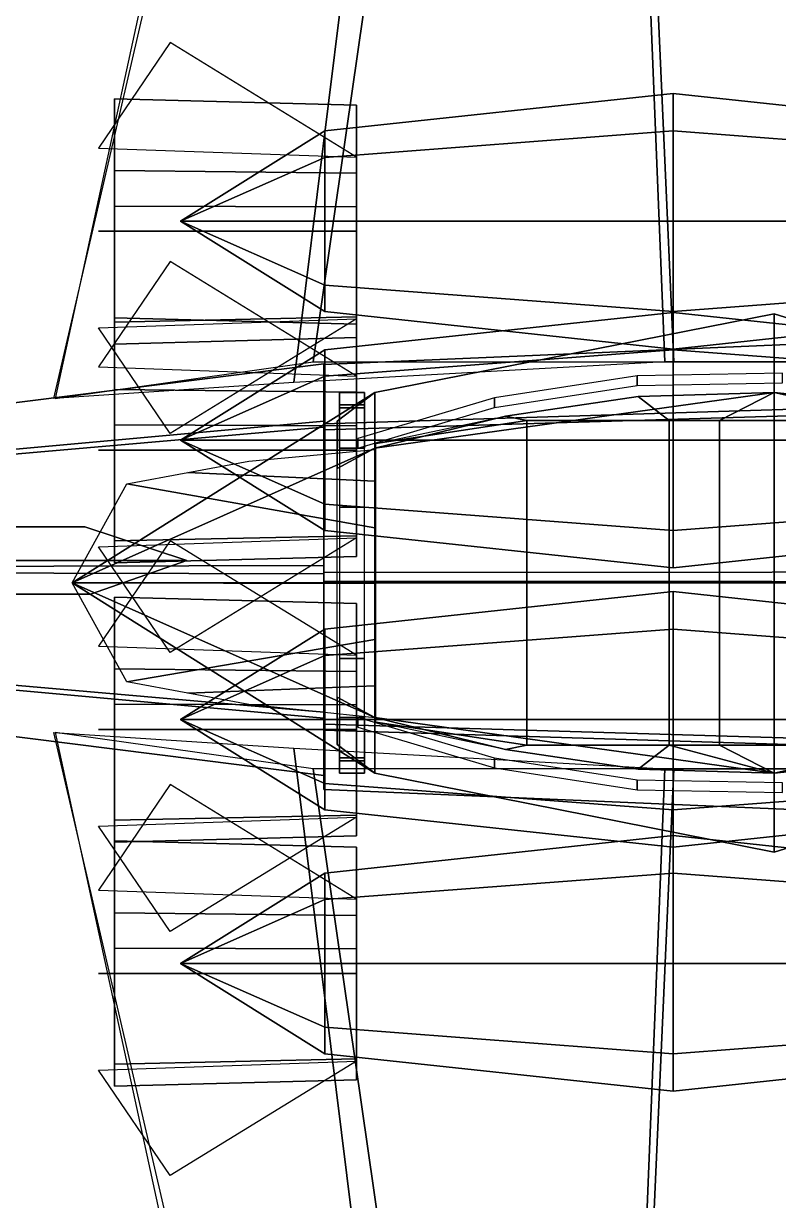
# Model space of a CAD drawing. Header units: metres. Extents: x -69.1 to 3.1, y -45.7 to 47.
# Drawn here: x -42.68 to -24.66, y -14.55 to 13.54 of the extents above; entities that cross this region are included whole.
import ezdxf

# ---------------------------------------------------------------- set-up
doc = ezdxf.new("R2010")
doc.units = ezdxf.units.M

msp = doc.modelspace()

# ---------------------------------------------------------------- linework, layer by layer
at = {"layer": 'AileD3', "color": 32}
for points in [[(-27.370001, 5.46412, 15.201466), (-36.230003, 4.97412, 13.201466), (-34.838573, 16.19412, 13.259219), (-27.818157, 16.52412, 14.323941)], [(-18.75, 5.46412, 14.681465), (-27.370001, 5.46412, 15.201466), (-27.818157, 16.52412, 14.323941), (-21.368446, 16.52412, 14.047113)], [(-36.230003, 4.97412, 13.201466), (-41.959999, 4.594121, 12.281466), (-39.268078, 16.19412, 12.088025), (-34.838573, 16.19412, 13.259219)]]:
    msp.add_3dface(points, dxfattribs=at)
at = {"layer": 'AileD4', "color": 31}
for points in [[(-41.930004, 4.594121, 12.301465), (-35.766563, 5.46412, 10.149022), (-34.176884, 16.51412, 11.644264), (-39.410755, 16.18412, 12.068824)], [(-35.766563, 5.46412, 10.149022), (-27.160002, 5.46412, 9.921465), (-27.647533, 16.51412, 11.521435), (-34.176884, 16.51412, 11.644264)], [(-27.160002, 5.46412, 9.921465), (-20.56303, 5.46412, 10.451844), (-22.642756, 16.51412, 11.80772), (-27.647533, 16.51412, 11.521435)]]:
    msp.add_3dface(points, dxfattribs=at)
at = {"layer": 'AileG3', "color": 34}
for points in [[(-34.838573, -14.975877, 13.259219), (-39.268078, -14.975877, 12.088025), (-41.959999, -3.375875, 12.281466), (-36.230003, -3.755875, 13.201466)], [(-27.818157, -15.305876, 14.323941), (-34.838573, -14.975877, 13.259219), (-36.230003, -3.755875, 13.201466), (-27.370001, -4.245875, 15.201466)], [(-21.368446, -15.305876, 14.047113), (-27.818157, -15.305876, 14.323941), (-27.370001, -4.245875, 15.201466), (-18.75, -4.245875, 14.681465)]]:
    msp.add_3dface(points, dxfattribs=at)
at = {"layer": 'AileG4', "color": 33}
for points in [[(-39.410755, -14.965874, 12.068824), (-34.176884, -15.295875, 11.644264), (-35.766563, -4.245875, 10.149022), (-41.930004, -3.375875, 12.301465)], [(-34.176884, -15.295875, 11.644264), (-27.647533, -15.295875, 11.521435), (-27.160002, -4.245875, 9.921465), (-35.766563, -4.245875, 10.149022)], [(-27.647533, -15.295875, 11.521435), (-22.642756, -15.295875, 11.80772), (-20.56303, -4.245875, 10.451844), (-27.160002, -4.245875, 9.921465)]]:
    msp.add_3dface(points, dxfattribs=at)
at = {"layer": 'Cabine', "color": 35}
for points in [[(-14.120001, 4.484837, 19.041887), (-35.509998, 3.847127, 18.378103), (-35.509998, 5.403825, 14.82303), (-14.120001, 6.32412, 14.841466)], [(-14.120001, 6.32412, 14.841466), (-35.509998, 5.403825, 14.82303), (-35.509998, 3.99076, 11.208459), (-14.120001, 4.654543, 10.57075)], [(-14.120001, 4.654543, 10.57075), (-35.509998, 3.99076, 11.208459), (-35.509998, 0.435685, 9.651764), (-14.120001, 0.454122, 8.731467)], [(-14.120001, 0.214121, 20.711464), (-35.509998, 0.232558, 19.791168), (-35.509998, 3.847127, 18.378103), (-14.120001, 4.484837, 19.041887)], [(-14.120001, 0.454122, 8.731467), (-35.509998, 0.435685, 9.651764), (-35.509998, -3.178884, 11.064829), (-14.120001, -3.816594, 10.401044)], [(-14.120001, -3.9863, 18.872181), (-35.509998, -3.322517, 18.234472), (-35.509998, 0.232558, 19.791168), (-14.120001, 0.214121, 20.711464)], [(-14.120001, -3.816594, 10.401044), (-35.509998, -3.178884, 11.064829), (-35.509998, -4.735582, 14.619903), (-14.120001, -5.655878, 14.601465)], [(-14.120001, -5.655878, 14.601465), (-35.509998, -4.735582, 14.619903), (-35.509998, -3.322517, 18.234472), (-14.120001, -3.9863, 18.872181)]]:
    msp.add_3dface(points, dxfattribs=at)
at = {"layer": 'FuselageArriere', "color": 36}
for points in [[(-35.509998, 3.906865, 18.224373), (-67.729996, 1.099204, 17.739964), (-67.729996, 1.362498, 17.139217), (-35.509998, 5.415683, 14.781768)], [(-35.509998, 5.415683, 14.781768), (-67.729996, 1.362498, 17.139217), (-67.729996, 1.123883, 16.528248), (-35.509998, 4.04829, 11.280586)], [(-35.509998, 4.04829, 11.280586), (-67.729996, 1.123883, 16.528248), (-67.729996, 0.523135, 16.264954), (-35.509998, 0.605685, 9.771768)], [(-35.509998, 0.405682, 19.591764), (-67.729996, 0.488233, 17.978577), (-67.729996, 1.099204, 17.739964), (-35.509998, 3.906865, 18.224373)], [(-35.509998, 0.605685, 9.771768), (-67.729996, 0.523135, 16.264954), (-67.729996, -0.087835, 16.503567), (-35.509998, -2.895498, 11.139161)], [(-35.509998, -3.036921, 18.082947), (-67.729996, -0.112514, 17.715282), (-67.729996, 0.488233, 17.978577), (-35.509998, 0.405682, 19.591764)], [(-35.509998, -2.895498, 11.139161), (-67.729996, -0.087835, 16.503567), (-67.729996, -0.35113, 17.104313), (-35.509998, -4.404315, 14.581765)], [(-35.509998, -4.404315, 14.581765), (-67.729996, -0.35113, 17.104313), (-67.729996, -0.112514, 17.715282), (-35.509998, -3.036921, 18.082947)]]:
    msp.add_3dface(points, dxfattribs=at)
at = {"layer": 'Gouvernail', "color": 48}
for points in [[(-41.219658, 1.525803, 19.712179), (-66.519661, 1.525803, 17.712179), (-67.62365, 0.725803, 16.940718), (-38.780201, 0.725803, 19.018066)], [(-50.019657, 1.525803, 21.812178), (-66.519661, 1.525803, 17.712179), (-41.219658, 1.525803, 19.712179)], [(-50.019657, 1.525803, 21.812178), (-41.219658, 1.525803, 19.712179), (-38.780201, 0.725803, 19.018066), (-48.608814, 0.725803, 21.525963)], [(-38.780201, 0.725803, 19.018066), (-67.62365, 0.725803, 16.940718), (-66.655502, -0.074197, 17.617249), (-41.079445, -0.074197, 19.639072)], [(-48.608814, 0.725803, 21.525963), (-38.780201, 0.725803, 19.018066), (-41.079445, -0.074197, 19.639072), (-50.006016, -0.074197, 21.789263)], [(-66.655502, -0.074197, 17.617249), (-50.006016, -0.074197, 21.789263), (-41.079445, -0.074197, 19.639072)]]:
    msp.add_3dface(points, dxfattribs=at)
at = {"layer": 'HBomb1', "color": 21}
for points in [[(-35.491379, 10.34517, 7.799109), (-35.491379, 10.976727, 6.274401), (-27.174091, 11.869879, 6.274401), (-27.174091, 10.976725, 8.430666)], [(-35.491379, 10.976727, 6.274401), (-35.491379, 10.34517, 4.749688), (-27.174091, 10.976725, 4.118138), (-27.174091, 11.869879, 6.274401)], [(-27.174091, 10.976725, 8.430666), (-27.174091, 11.869879, 6.274401), (-18.856804, 10.976725, 6.274401), (-18.856804, 10.345168, 7.799115)], [(-27.174091, 11.869879, 6.274401), (-27.174091, 10.976725, 4.118138), (-18.856804, 10.34517, 4.749693), (-18.856804, 10.976725, 6.274401)], [(-38.936527, 8.82046, 6.274401), (-38.936527, 8.82046, 6.274401), (-35.491379, 10.976727, 6.274401), (-35.491379, 10.34517, 7.799109)], [(-38.936527, 8.82046, 6.274401), (-38.936527, 8.82046, 6.274401), (-35.491379, 10.34517, 4.749688), (-35.491379, 10.976727, 6.274401)], [(-35.491379, 8.82046, 8.430666), (-35.491379, 10.34517, 7.799109), (-27.174091, 10.976725, 8.430666), (-27.174091, 8.82046, 9.323822)], [(-35.491379, 10.34517, 4.749688), (-35.491379, 8.82046, 4.118132), (-27.174091, 8.82046, 3.224981), (-27.174091, 10.976725, 4.118138)], [(-27.174091, 8.82046, 9.323822), (-27.174091, 10.976725, 8.430666), (-18.856804, 10.345168, 7.799115), (-18.856804, 8.820457, 8.430671)], [(-27.174091, 10.976725, 4.118138), (-27.174091, 8.82046, 3.224981), (-18.856804, 8.82046, 4.118138), (-18.856804, 10.34517, 4.749693)], [(-38.936527, 8.82046, 6.274401), (-38.936527, 8.82046, 6.274401), (-35.491379, 10.34517, 7.799109), (-35.491379, 8.82046, 8.430666)], [(-38.936527, 8.82046, 6.274401), (-38.936527, 8.82046, 6.274401), (-35.491379, 8.82046, 4.118132), (-35.491379, 10.34517, 4.749688)], [(-38.936527, 8.82046, 6.274401), (-38.936527, 8.82046, 6.274401), (-35.491379, 8.82046, 8.430666), (-35.491379, 7.29575, 7.799109)], [(-38.936527, 8.82046, 6.274401), (-38.936527, 8.82046, 6.274401), (-35.491379, 7.29575, 7.799109), (-35.491379, 6.664194, 6.274401)], [(-38.936527, 8.82046, 6.274401), (-38.936527, 8.82046, 6.274401), (-35.491379, 6.664194, 6.274401), (-35.491379, 7.29575, 4.749688)], [(-38.936527, 8.82046, 6.274401), (-38.936527, 8.82046, 6.274401), (-35.491379, 7.29575, 4.749688), (-35.491379, 8.82046, 4.118132)], [(-35.491379, 7.29575, 7.799109), (-35.491379, 8.82046, 8.430666), (-27.174091, 8.82046, 9.323822), (-27.174091, 6.664196, 8.430666)], [(-35.491379, 8.82046, 4.118132), (-35.491379, 7.29575, 4.749688), (-27.174091, 6.664196, 4.118138), (-27.174091, 8.82046, 3.224981)], [(-27.174091, 6.664196, 8.430666), (-27.174091, 8.82046, 9.323822), (-18.856804, 8.820457, 8.430671), (-18.856804, 7.295747, 7.799115)], [(-27.174091, 8.82046, 3.224981), (-27.174091, 6.664196, 4.118138), (-18.856804, 7.29575, 4.749693), (-18.856804, 8.82046, 4.118138)], [(-35.491379, 6.664194, 6.274401), (-35.491379, 7.29575, 7.799109), (-27.174091, 6.664196, 8.430666), (-27.174091, 5.771043, 6.274401)], [(-35.491379, 7.29575, 4.749688), (-35.491379, 6.664194, 6.274401), (-27.174091, 5.771043, 6.274401), (-27.174091, 6.664196, 4.118138)], [(-27.174091, 6.664196, 4.118138), (-27.174091, 5.771043, 6.274401), (-18.856804, 6.664194, 6.274401), (-18.856804, 7.29575, 4.749693)], [(-27.174091, 5.771043, 6.274401), (-27.174091, 6.664196, 8.430666), (-18.856804, 7.295747, 7.799115), (-18.856804, 6.664194, 6.274401)]]:
    msp.add_3dface(points, dxfattribs=at)
at = {"layer": 'HBomb1A1', "color": 25}
msp.add_3dface([(-34.734459, 8.581886, 8.881921), (-39.18457, 8.581886, 12.748413), (-40.891655, 8.581886, 9.188325)], dxfattribs=at)
at = {"layer": 'HBomb1A2', "color": 26}
msp.add_3dface([(-34.734459, 6.490942, 5.149534), (-39.18457, 3.756919, 2.415516), (-40.891655, 6.274282, 4.932872)], dxfattribs=at)
at = {"layer": 'HBomb1A3', "color": 28}
msp.add_3dface([(-34.734459, 10.351838, 5.207898), (-39.18457, 13.085861, 2.473881), (-40.891655, 10.5685, 4.991237)], dxfattribs=at)
at = {"layer": 'HBomb1A4', "color": 22}
for points in [[(-34.734459, 11.590266, 6.062552), (-40.512299, 11.742145, 6.046611), (-40.512299, 9.184758, 3.415415), (-34.734459, 9.165667, 3.567978)], [(-34.734459, 9.967023, 9.139348), (-40.512299, 10.030001, 9.291911), (-40.512299, 11.742145, 6.046611), (-34.734459, 11.590266, 6.062552)], [(-34.734459, 6.539213, 8.546337), (-40.512299, 6.414459, 8.666418), (-40.512299, 10.030001, 9.291911), (-34.734459, 9.967023, 9.139348)], [(-34.734459, 9.165667, 3.567978), (-40.512299, 9.184758, 3.415415), (-40.512299, 5.892066, 5.034548), (-34.734459, 6.043944, 5.103045)], [(-34.734459, 6.043944, 5.103045), (-40.512299, 5.892066, 5.034548), (-40.512299, 6.414459, 8.666418), (-34.734459, 6.539213, 8.546337)]]:
    msp.add_3dface(points, dxfattribs=at)
at = {"layer": 'HBomb2', "color": 24}
for points in [[(-35.491379, 5.121762, 8.090919), (-35.491379, 5.753318, 6.566212), (-27.174091, 6.646471, 6.566212), (-27.174091, 5.753317, 8.722475)], [(-35.491379, 5.753318, 6.566212), (-35.491379, 5.121762, 5.041499), (-27.174091, 5.753316, 4.409948), (-27.174091, 6.646471, 6.566212)], [(-27.174091, 5.753317, 8.722475), (-27.174091, 6.646471, 6.566212), (-18.856804, 5.753317, 6.566212), (-18.856804, 5.12176, 8.090925)], [(-27.174091, 6.646471, 6.566212), (-27.174091, 5.753316, 4.409948), (-18.856804, 5.121762, 5.041504), (-18.856804, 5.753317, 6.566212)], [(-38.936527, 3.597052, 6.566212), (-38.936527, 3.597052, 6.566212), (-35.491379, 5.753318, 6.566212), (-35.491379, 5.121762, 8.090919)], [(-38.936527, 3.597052, 6.566212), (-38.936527, 3.597052, 6.566212), (-35.491379, 5.121762, 5.041499), (-35.491379, 5.753318, 6.566212)], [(-35.491379, 3.597052, 8.722475), (-35.491379, 5.121762, 8.090919), (-27.174091, 5.753317, 8.722475), (-27.174091, 3.597053, 9.615633)], [(-35.491379, 5.121762, 5.041499), (-35.491379, 3.597052, 4.409943), (-27.174091, 3.597052, 3.516791), (-27.174091, 5.753316, 4.409948)], [(-27.174091, 3.597053, 9.615633), (-27.174091, 5.753317, 8.722475), (-18.856804, 5.12176, 8.090925), (-18.856804, 3.59705, 8.722481)], [(-27.174091, 5.753316, 4.409948), (-27.174091, 3.597052, 3.516791), (-18.856804, 3.597052, 4.409948), (-18.856804, 5.121762, 5.041504)], [(-38.936527, 3.597052, 6.566212), (-38.936527, 3.597052, 6.566212), (-35.491379, 5.121762, 8.090919), (-35.491379, 3.597052, 8.722475)], [(-38.936527, 3.597052, 6.566212), (-38.936527, 3.597052, 6.566212), (-35.491379, 3.597052, 4.409943), (-35.491379, 5.121762, 5.041499)], [(-38.936527, 3.597052, 6.566212), (-38.936527, 3.597052, 6.566212), (-35.491379, 3.597052, 8.722475), (-35.491379, 2.072341, 8.090919)], [(-38.936527, 3.597052, 6.566212), (-38.936527, 3.597052, 6.566212), (-35.491379, 2.072341, 8.090919), (-35.491379, 1.440786, 6.566212)], [(-38.936527, 3.597052, 6.566212), (-38.936527, 3.597052, 6.566212), (-35.491379, 1.440786, 6.566212), (-35.491379, 2.072341, 5.041499)], [(-38.936527, 3.597052, 6.566212), (-38.936527, 3.597052, 6.566212), (-35.491379, 2.072341, 5.041499), (-35.491379, 3.597052, 4.409943)], [(-35.491379, 2.072341, 8.090919), (-35.491379, 3.597052, 8.722475), (-27.174091, 3.597053, 9.615633), (-27.174091, 1.440788, 8.722475)], [(-35.491379, 3.597052, 4.409943), (-35.491379, 2.072341, 5.041499), (-27.174091, 1.440788, 4.409948), (-27.174091, 3.597052, 3.516791)], [(-27.174091, 1.440788, 8.722475), (-27.174091, 3.597053, 9.615633), (-18.856804, 3.59705, 8.722481), (-18.856804, 2.07234, 8.090925)], [(-27.174091, 3.597052, 3.516791), (-27.174091, 1.440788, 4.409948), (-18.856804, 2.072341, 5.041504), (-18.856804, 3.597052, 4.409948)], [(-35.491379, 1.440786, 6.566212), (-35.491379, 2.072341, 8.090919), (-27.174091, 1.440788, 8.722475), (-27.174091, 0.547636, 6.566212)], [(-35.491379, 2.072341, 5.041499), (-35.491379, 1.440786, 6.566212), (-27.174091, 0.547636, 6.566212), (-27.174091, 1.440788, 4.409948)], [(-27.174091, 1.440788, 4.409948), (-27.174091, 0.547636, 6.566212), (-18.856804, 1.440786, 6.566212), (-18.856804, 2.072341, 5.041504)], [(-27.174091, 0.547636, 6.566212), (-27.174091, 1.440788, 8.722475), (-18.856804, 2.07234, 8.090925), (-18.856804, 1.440786, 6.566212)]]:
    msp.add_3dface(points, dxfattribs=at)
at = {"layer": 'HBomb2A1', "color": 30}
msp.add_3dface([(-34.734459, 3.358479, 9.173731), (-39.18457, 3.358479, 13.040221), (-40.891655, 3.358479, 9.480137)], dxfattribs=at)
at = {"layer": 'HBomb2A2', "color": 29}
msp.add_3dface([(-34.734459, 1.267535, 5.441345), (-39.18457, -1.466488, 2.707327), (-40.891655, 1.050873, 5.224683)], dxfattribs=at)
at = {"layer": 'HBomb2A3', "color": 27}
msp.add_3dface([(-34.734459, 5.128431, 5.49971), (-39.18457, 7.862451, 2.765691), (-40.891655, 5.345092, 5.283048)], dxfattribs=at)
at = {"layer": 'HBomb2A4', "color": 23}
for points in [[(-34.734459, 6.366858, 6.354362), (-40.512299, 6.518736, 6.338421), (-40.512299, 3.96135, 3.707226), (-34.734459, 3.94226, 3.859789)], [(-34.734459, 4.743614, 9.431159), (-40.512299, 4.806593, 9.583722), (-40.512299, 6.518736, 6.338421), (-34.734459, 6.366858, 6.354362)], [(-34.734459, 1.315805, 8.838147), (-40.512299, 1.191051, 8.958228), (-40.512299, 4.806593, 9.583722), (-34.734459, 4.743614, 9.431159)], [(-34.734459, 3.94226, 3.859789), (-40.512299, 3.96135, 3.707226), (-40.512299, 0.668658, 5.326358), (-34.734459, 0.820536, 5.394856)], [(-34.734459, 0.820536, 5.394856), (-40.512299, 0.668658, 5.326358), (-40.512299, 1.191051, 8.958228), (-34.734459, 1.315805, 8.838147)]]:
    msp.add_3dface(points, dxfattribs=at)
at = {"layer": 'HBomb3', "color": 11}
for points in [[(-35.491379, -1.542753, 7.576824), (-35.491379, -0.911197, 6.052116), (-27.174091, -0.018045, 6.052116), (-27.174091, -0.911198, 8.208381)], [(-35.491379, -0.911197, 6.052116), (-35.491379, -1.542753, 4.527404), (-27.174091, -0.911199, 3.895853), (-27.174091, -0.018045, 6.052116)], [(-27.174091, -0.911198, 8.208381), (-27.174091, -0.018045, 6.052116), (-18.856804, -0.911198, 6.052116), (-18.856804, -1.542754, 7.57683)], [(-27.174091, -0.018045, 6.052116), (-27.174091, -0.911199, 3.895853), (-18.856804, -1.542753, 4.527409), (-18.856804, -0.911198, 6.052116)], [(-38.936527, -3.067463, 6.052116), (-38.936527, -3.067463, 6.052116), (-35.491379, -0.911197, 6.052116), (-35.491379, -1.542753, 7.576824)], [(-38.936527, -3.067463, 6.052116), (-38.936527, -3.067463, 6.052116), (-35.491379, -1.542753, 4.527404), (-35.491379, -0.911197, 6.052116)], [(-35.491379, -3.067463, 8.208381), (-35.491379, -1.542753, 7.576824), (-27.174091, -0.911198, 8.208381), (-27.174091, -3.067462, 9.101537)], [(-35.491379, -1.542753, 4.527404), (-35.491379, -3.067463, 3.895848), (-27.174091, -3.067463, 3.002697), (-27.174091, -0.911199, 3.895853)], [(-27.174091, -3.067462, 9.101537), (-27.174091, -0.911198, 8.208381), (-18.856804, -1.542754, 7.57683), (-18.856804, -3.067464, 8.208386)], [(-27.174091, -0.911199, 3.895853), (-27.174091, -3.067463, 3.002697), (-18.856804, -3.067463, 3.895853), (-18.856804, -1.542753, 4.527409)], [(-38.936527, -3.067463, 6.052116), (-38.936527, -3.067463, 6.052116), (-35.491379, -1.542753, 7.576824), (-35.491379, -3.067463, 8.208381)], [(-38.936527, -3.067463, 6.052116), (-38.936527, -3.067463, 6.052116), (-35.491379, -3.067463, 3.895848), (-35.491379, -1.542753, 4.527404)], [(-38.936527, -3.067463, 6.052116), (-38.936527, -3.067463, 6.052116), (-35.491379, -3.067463, 8.208381), (-35.491379, -4.592173, 7.576824)], [(-38.936527, -3.067463, 6.052116), (-38.936527, -3.067463, 6.052116), (-35.491379, -4.592173, 7.576824), (-35.491379, -5.22373, 6.052116)], [(-38.936527, -3.067463, 6.052116), (-38.936527, -3.067463, 6.052116), (-35.491379, -5.22373, 6.052116), (-35.491379, -4.592173, 4.527404)], [(-38.936527, -3.067463, 6.052116), (-38.936527, -3.067463, 6.052116), (-35.491379, -4.592173, 4.527404), (-35.491379, -3.067463, 3.895848)], [(-35.491379, -4.592173, 7.576824), (-35.491379, -3.067463, 8.208381), (-27.174091, -3.067462, 9.101537), (-27.174091, -5.223727, 8.208381)], [(-35.491379, -3.067463, 3.895848), (-35.491379, -4.592173, 4.527404), (-27.174091, -5.223727, 3.895853), (-27.174091, -3.067463, 3.002697)], [(-27.174091, -5.223727, 8.208381), (-27.174091, -3.067462, 9.101537), (-18.856804, -3.067464, 8.208386), (-18.856804, -4.592174, 7.57683)], [(-27.174091, -3.067463, 3.002697), (-27.174091, -5.223727, 3.895853), (-18.856804, -4.592173, 4.527409), (-18.856804, -3.067463, 3.895853)], [(-35.491379, -5.22373, 6.052116), (-35.491379, -4.592173, 7.576824), (-27.174091, -5.223727, 8.208381), (-27.174091, -6.11688, 6.052116)], [(-35.491379, -4.592173, 4.527404), (-35.491379, -5.22373, 6.052116), (-27.174091, -6.11688, 6.052116), (-27.174091, -5.223727, 3.895853)], [(-27.174091, -5.223727, 3.895853), (-27.174091, -6.11688, 6.052116), (-18.856804, -5.22373, 6.052116), (-18.856804, -4.592173, 4.527409)], [(-27.174091, -6.11688, 6.052116), (-27.174091, -5.223727, 8.208381), (-18.856804, -4.592174, 7.57683), (-18.856804, -5.22373, 6.052116)]]:
    msp.add_3dface(points, dxfattribs=at)
at = {"layer": 'HBomb3A1', "color": 16}
msp.add_3dface([(-34.734459, -3.306037, 8.659636), (-39.18457, -3.306037, 12.526126), (-40.891655, -3.306037, 8.96604)], dxfattribs=at)
at = {"layer": 'HBomb3A2', "color": 13}
msp.add_3dface([(-34.734459, -5.396981, 4.92725), (-39.18457, -8.131001, 2.193232), (-40.891655, -5.613642, 4.710588)], dxfattribs=at)
at = {"layer": 'HBomb3A3', "color": 14}
msp.add_3dface([(-34.734459, -1.536085, 4.985615), (-39.18457, 1.197937, 2.251596), (-40.891655, -1.319423, 4.768953)], dxfattribs=at)
at = {"layer": 'HBomb3A4', "color": 12}
for points in [[(-34.734459, -0.297656, 5.840267), (-40.512299, -0.145778, 5.824326), (-40.512299, -2.703166, 3.193131), (-34.734459, -2.722255, 3.345694)], [(-34.734459, -1.9209, 8.917064), (-40.512299, -1.857921, 9.069627), (-40.512299, -0.145778, 5.824326), (-34.734459, -0.297656, 5.840267)], [(-34.734459, -5.348711, 8.324051), (-40.512299, -5.473464, 8.444133), (-40.512299, -1.857921, 9.069627), (-34.734459, -1.9209, 8.917064)], [(-34.734459, -2.722255, 3.345694), (-40.512299, -2.703166, 3.193131), (-40.512299, -5.995857, 4.812263), (-34.734459, -5.843977, 4.880761)], [(-34.734459, -5.843977, 4.880761), (-40.512299, -5.995857, 4.812263), (-40.512299, -5.473464, 8.444133), (-34.734459, -5.348711, 8.324051)]]:
    msp.add_3dface(points, dxfattribs=at)
at = {"layer": 'HBomb4', "color": 17}
for points in [[(-35.491379, -7.364373, 7.883227), (-35.491379, -6.732816, 6.358518), (-27.174091, -5.839663, 6.358518), (-27.174091, -6.732818, 8.514782)], [(-35.491379, -6.732816, 6.358518), (-35.491379, -7.364373, 4.833805), (-27.174091, -6.732818, 4.202254), (-27.174091, -5.839663, 6.358518)], [(-27.174091, -6.732818, 8.514782), (-27.174091, -5.839663, 6.358518), (-18.856804, -6.732818, 6.358518), (-18.856804, -7.364375, 7.883232)], [(-27.174091, -5.839663, 6.358518), (-27.174091, -6.732818, 4.202254), (-18.856804, -7.364373, 4.83381), (-18.856804, -6.732818, 6.358518)], [(-38.936527, -8.889082, 6.358518), (-38.936527, -8.889082, 6.358518), (-35.491379, -6.732816, 6.358518), (-35.491379, -7.364373, 7.883227)], [(-38.936527, -8.889082, 6.358518), (-38.936527, -8.889082, 6.358518), (-35.491379, -7.364373, 4.833805), (-35.491379, -6.732816, 6.358518)], [(-35.491379, -8.889082, 8.514782), (-35.491379, -7.364373, 7.883227), (-27.174091, -6.732818, 8.514782), (-27.174091, -8.889082, 9.407939)], [(-35.491379, -7.364373, 4.833805), (-35.491379, -8.889082, 4.202249), (-27.174091, -8.889082, 3.309098), (-27.174091, -6.732818, 4.202254)], [(-27.174091, -8.889082, 9.407939), (-27.174091, -6.732818, 8.514782), (-18.856804, -7.364375, 7.883232), (-18.856804, -8.889085, 8.514788)], [(-27.174091, -6.732818, 4.202254), (-27.174091, -8.889082, 3.309098), (-18.856804, -8.889082, 4.202254), (-18.856804, -7.364373, 4.83381)], [(-38.936527, -8.889082, 6.358518), (-38.936527, -8.889082, 6.358518), (-35.491379, -7.364373, 7.883227), (-35.491379, -8.889082, 8.514782)], [(-38.936527, -8.889082, 6.358518), (-38.936527, -8.889082, 6.358518), (-35.491379, -8.889082, 4.202249), (-35.491379, -7.364373, 4.833805)], [(-38.936527, -8.889082, 6.358518), (-38.936527, -8.889082, 6.358518), (-35.491379, -8.889082, 8.514782), (-35.491379, -10.413794, 7.883227)], [(-38.936527, -8.889082, 6.358518), (-38.936527, -8.889082, 6.358518), (-35.491379, -10.413794, 7.883227), (-35.491379, -11.045348, 6.358518)], [(-38.936527, -8.889082, 6.358518), (-38.936527, -8.889082, 6.358518), (-35.491379, -11.045348, 6.358518), (-35.491379, -10.413794, 4.833805)], [(-38.936527, -8.889082, 6.358518), (-38.936527, -8.889082, 6.358518), (-35.491379, -10.413794, 4.833805), (-35.491379, -8.889082, 4.202249)], [(-35.491379, -10.413794, 7.883227), (-35.491379, -8.889082, 8.514782), (-27.174091, -8.889082, 9.407939), (-27.174091, -11.045346, 8.514782)], [(-35.491379, -8.889082, 4.202249), (-35.491379, -10.413794, 4.833805), (-27.174091, -11.045346, 4.202254), (-27.174091, -8.889082, 3.309098)], [(-27.174091, -11.045346, 8.514782), (-27.174091, -8.889082, 9.407939), (-18.856804, -8.889085, 8.514788), (-18.856804, -10.413794, 7.883232)], [(-27.174091, -8.889082, 3.309098), (-27.174091, -11.045346, 4.202254), (-18.856804, -10.413794, 4.83381), (-18.856804, -8.889082, 4.202254)], [(-35.491379, -11.045348, 6.358518), (-35.491379, -10.413794, 7.883227), (-27.174091, -11.045346, 8.514782), (-27.174091, -11.938499, 6.358518)], [(-35.491379, -10.413794, 4.833805), (-35.491379, -11.045348, 6.358518), (-27.174091, -11.938499, 6.358518), (-27.174091, -11.045346, 4.202254)], [(-27.174091, -11.938499, 6.358518), (-27.174091, -11.045346, 8.514782), (-18.856804, -10.413794, 7.883232), (-18.856804, -11.045348, 6.358518)], [(-27.174091, -11.045346, 4.202254), (-27.174091, -11.938499, 6.358518), (-18.856804, -11.045348, 6.358518), (-18.856804, -10.413794, 4.83381)]]:
    msp.add_3dface(points, dxfattribs=at)
at = {"layer": 'HBomb4A1', "color": 20}
msp.add_3dface([(-34.734459, -9.127657, 8.966037), (-39.18457, -9.127657, 12.832527), (-40.891655, -9.127657, 9.272442)], dxfattribs=at)
at = {"layer": 'HBomb4A2', "color": 19}
msp.add_3dface([(-34.734459, -11.218601, 5.233651), (-39.18457, -13.952622, 2.499633), (-40.891655, -11.435263, 5.016989)], dxfattribs=at)
at = {"layer": 'HBomb4A3', "color": 18}
msp.add_3dface([(-34.734459, -7.357705, 5.292015), (-39.18457, -4.623682, 2.557997), (-40.891655, -7.141043, 5.075354)], dxfattribs=at)
at = {"layer": 'HBomb4A4', "color": 15}
for points in [[(-34.734459, -6.119276, 6.146669), (-40.512299, -5.967398, 6.130728), (-40.512299, -8.524785, 3.499532), (-34.734459, -8.543875, 3.652095)], [(-34.734459, -7.74252, 9.223464), (-40.512299, -7.679542, 9.376027), (-40.512299, -5.967398, 6.130728), (-34.734459, -6.119276, 6.146669)], [(-34.734459, -11.170329, 8.630452), (-40.512299, -11.295085, 8.750534), (-40.512299, -7.679542, 9.376027), (-34.734459, -7.74252, 9.223464)], [(-34.734459, -8.543875, 3.652095), (-40.512299, -8.524785, 3.499532), (-40.512299, -11.817475, 5.118664), (-34.734459, -11.665597, 5.187162)], [(-34.734459, -11.665597, 5.187162), (-40.512299, -11.817475, 5.118664), (-40.512299, -11.295085, 8.750534), (-34.734459, -11.170329, 8.630452)]]:
    msp.add_3dface(points, dxfattribs=at)
at = {"layer": 'PosCam', "color": 56}
msp.add_3dface([(-31.252054, 0.192224, 25.226692), (-26.520004, 0.192224, 23.958742), (-27.787952, 0.192224, 28.690794)], dxfattribs=at)
at = {"layer": 'TabBord', "color": 57}
for points in [[(-31.439104, 4.607075, 27.799557), (-31.439104, 4.377461, 28.353886), (-28.0359, 4.900709, 28.740969), (-28.0359, 5.130319, 28.18664)], [(-28.0359, 5.130319, 28.18664), (-28.0359, 4.900709, 28.740969), (-24.560007, 4.962713, 28.786842), (-24.560007, 5.19233, 28.232513)], [(-34.541828, 4.442876, 25.531908), (-34.541828, 4.734304, 23.187687), (-35.14183, 4.734304, 23.187687), (-35.14183, 4.442876, 25.531908)], [(-34.541828, 4.734304, 23.187687), (-34.541828, 4.371659, 20.877691), (-35.14183, 4.371659, 20.877691), (-35.14183, 4.734304, 23.187687)], [(-34.698174, 3.633569, 27.079374), (-34.698174, 3.403959, 27.633703), (-31.439104, 4.377461, 28.353886), (-31.439104, 4.607075, 27.799557)], [(-28.006529, 4.6421, 17.560135), (-27.269444, 4.06912, 16.551037), (-30.669445, 4.06912, 17.151041), (-31.179388, 4.170412, 18.142921)], [(-31.179388, 4.170412, 19.142923), (-28.006529, 4.6421, 18.560137), (-28.006529, 4.6421, 17.560135), (-31.179388, 4.170412, 18.142921)], [(-26.069443, 4.06912, 13.151034), (-27.269444, 4.06912, 16.551037), (-28.006529, 4.6421, 17.560135), (-24.760002, 4.734304, 17.368929)], [(-28.006529, 4.6421, 18.560137), (-24.760002, 4.734304, 18.368929), (-24.760002, 4.734304, 17.368929), (-28.006529, 4.6421, 17.560135)], [(-26.069443, 4.06912, 13.151034), (-24.760002, 4.734304, 17.368929), (-22.671572, 4.522313, 17.635536), (-23.069447, 4.06912, 13.351039)], [(-24.760002, 4.734304, 18.368929), (-22.671572, 4.522313, 18.635536), (-22.671572, 4.522313, 17.635536), (-24.760002, 4.734304, 17.368929)], [(-34.541828, 3.403959, 27.633703), (-34.541828, 4.442876, 25.531908), (-35.14183, 4.442876, 25.531908), (-35.14183, 3.403959, 27.633703)], [(-34.541828, 4.371659, 20.877691), (-34.541828, 3.403959, 18.741678), (-35.14183, 3.403959, 18.741678), (-35.14183, 4.371659, 20.877691)], [(-34.298176, 3.403959, 19.741676), (-31.179388, 4.170412, 19.142923), (-31.179388, 4.170412, 18.142921), (-34.298176, 3.403959, 18.741676)], [(-34.269447, -3.133212, 18.751036), (-34.269444, 3.517661, 18.75104), (-30.669445, 4.06912, 17.151041), (-30.669447, -3.68467, 17.151037)], [(-30.669445, 4.06912, 17.151041), (-34.269444, 3.517661, 18.75104), (-31.179388, 4.170412, 18.142921)], [(-30.669447, -3.68467, 17.151037), (-30.669445, 4.06912, 17.151041), (-27.269444, 4.06912, 16.551037), (-27.269447, -3.68467, 16.551037)], [(-27.269447, -3.68467, 16.551037), (-27.269444, 4.06912, 16.551037), (-26.069443, 4.06912, 13.151034), (-26.069447, -3.68467, 13.151035)], [(-26.069447, -3.68467, 13.151035), (-26.069443, 4.06912, 13.151034), (-23.069447, 4.06912, 13.351039), (-23.069448, -3.68467, 13.351036)], [(-38.758015, 2.823165, 20.479887), (-37.302402, 3.092904, 20.231958), (-34.298176, 3.376961, 19.774677), (-34.298168, 2.618546, 20.83145)], [(-34.541828, 1.995541, 28.930492), (-34.541828, 3.403959, 27.633703), (-35.14183, 3.403959, 27.633703), (-35.14183, 1.995541, 28.930492)], [(-34.298176, -3.01951, 18.741676), (-34.298176, 3.376961, 19.774677), (-34.298176, 3.403959, 18.741676)], [(-34.298176, -3.01951, 18.741676), (-34.298168, 2.618546, 20.83145), (-34.298176, 3.376961, 19.774677)], [(-40.213623, 2.553429, 20.727816), (-38.758015, 2.823165, 20.479887), (-34.298168, 2.618546, 20.83145), (-34.298176, 1.507598, 21.525288)], [(-41.52, 0.192225, 20.954224), (-40.213623, 2.553429, 20.727816), (-34.298176, 1.507598, 21.525288), (-34.298176, 0.174629, 21.774677)], [(-34.298176, -3.01951, 18.741676), (-34.298176, 1.507598, 21.525288), (-34.298168, 2.618546, 20.83145)], [(-34.541828, 0.192225, 29.4753), (-34.541828, 1.995541, 28.930492), (-35.14183, 1.995541, 28.930492), (-35.14183, 0.192225, 29.4753)], [(-34.298176, -3.01951, 18.741676), (-34.298176, 0.174629, 21.774677), (-34.298176, 1.507598, 21.525288)], [(-40.213623, -2.16898, 20.727818), (-41.52, 0.192225, 20.954224), (-34.298176, 0.174629, 21.774677), (-34.298168, -1.158344, 21.525284)], [(-34.541828, -1.611084, 28.930492), (-34.541828, 0.192225, 29.4753), (-35.14183, 0.192225, 29.4753), (-35.14183, -1.611084, 28.930492)], [(-34.298176, -3.01951, 18.741676), (-34.298168, -1.158344, 21.525284), (-34.298176, 0.174629, 21.774677)], [(-38.758011, -2.438719, 20.479887), (-40.213623, -2.16898, 20.727818), (-34.298168, -1.158344, 21.525284), (-34.298176, -2.269292, 20.83145)], [(-34.298176, -3.01951, 18.741676), (-34.298176, -2.269292, 20.83145), (-34.298168, -1.158344, 21.525284)], [(-34.541828, -3.01951, 27.633703), (-34.541828, -1.611084, 28.930492), (-35.14183, -1.611084, 28.930492), (-35.14183, -3.01951, 27.633703)], [(-37.302399, -2.708455, 20.231956), (-38.758011, -2.438719, 20.479887), (-34.298176, -2.269292, 20.83145), (-34.298176, -3.027707, 19.774677)], [(-34.298176, -3.01951, 18.741676), (-34.298176, -3.01951, 19.741676), (-34.298176, -2.269292, 20.83145)], [(-34.541828, -3.01951, 18.741678), (-34.541828, -3.98721, 20.877689), (-35.14183, -3.98721, 20.877689), (-35.14183, -3.01951, 18.741678)], [(-34.541828, -4.058423, 25.531908), (-34.541828, -3.01951, 27.633703), (-35.14183, -3.01951, 27.633703), (-35.14183, -4.058423, 25.531908)], [(-31.439104, -4.222626, 27.799559), (-31.439104, -3.993016, 28.353886), (-34.698174, -3.01951, 27.633703), (-34.698174, -3.24912, 27.079374)], [(-31.179388, -3.785963, 19.142925), (-34.298176, -3.01951, 19.741676), (-34.298176, -3.01951, 18.741676), (-31.179388, -3.785963, 18.142923)], [(-30.669447, -3.68467, 17.151037), (-31.179388, -3.785963, 18.142923), (-34.269447, -3.133212, 18.751036)], [(-28.006523, -4.257651, 17.560133), (-31.179388, -3.785963, 18.142923), (-30.669447, -3.68467, 17.151037), (-27.269447, -3.68467, 16.551037)], [(-28.006523, -4.257651, 18.560135), (-31.179388, -3.785963, 19.142925), (-31.179388, -3.785963, 18.142923), (-28.006523, -4.257651, 17.560133)], [(-28.006523, -4.257651, 17.560133), (-27.269447, -3.68467, 16.551037), (-24.760002, -4.349854, 17.368929)], [(-27.269447, -3.68467, 16.551037), (-26.069447, -3.68467, 13.151035), (-24.760002, -4.349854, 17.368929)], [(-24.760002, -4.349854, 17.368929), (-26.069447, -3.68467, 13.151035), (-23.069448, -3.68467, 13.351036), (-22.671576, -4.137864, 17.635538)], [(-34.541828, -3.98721, 20.877689), (-34.541828, -4.349854, 23.187687), (-35.14183, -4.349854, 23.187687), (-35.14183, -3.98721, 20.877689)], [(-34.541828, -4.349854, 23.187687), (-34.541828, -4.058423, 25.531908), (-35.14183, -4.058423, 25.531908), (-35.14183, -4.349854, 23.187687)], [(-28.0359, -4.745869, 28.18664), (-28.0359, -4.516259, 28.740969), (-31.439104, -3.993016, 28.353886), (-31.439104, -4.222626, 27.799559)], [(-22.671576, -4.137864, 18.635538), (-24.760002, -4.349854, 18.368929), (-24.760002, -4.349854, 17.368929), (-22.671576, -4.137864, 17.635538)], [(-24.760002, -4.349854, 18.368929), (-28.006523, -4.257651, 18.560135), (-28.006523, -4.257651, 17.560133), (-24.760002, -4.349854, 17.368929)], [(-24.560007, -4.807873, 28.232513), (-24.560007, -4.578263, 28.786842), (-28.0359, -4.516259, 28.740969), (-28.0359, -4.745869, 28.18664)]]:
    msp.add_3dface(points, dxfattribs=at)
at = {"layer": 'Verriere', "color": 61}
for points in [[(-24.760006, 6.615695, 23.656538), (-24.760006, 4.734303, 29.944155), (-34.298176, 3.40396, 27.633699), (-34.298176, 4.734304, 23.187687)], [(-24.760002, 4.734303, 17.368931), (-24.760006, 6.615695, 23.656538), (-34.298176, 4.734304, 23.187687), (-34.298176, 3.403959, 18.741678)], [(-18.741831, 4.734304, 23.187687), (-18.741831, 3.40396, 27.633703), (-24.760006, 4.734303, 29.944155), (-24.760006, 6.615695, 23.656538)], [(-18.741831, 3.403959, 18.741678), (-18.741831, 4.734304, 23.187687), (-24.760006, 6.615695, 23.656538), (-24.760002, 4.734303, 17.368931)], [(-34.298176, 4.734304, 23.187687), (-34.298176, 3.40396, 27.633699), (-41.52, 0.192224, 19.954224)], [(-34.298176, 3.403959, 18.741678), (-34.298176, 4.734304, 23.187687), (-41.52, 0.192224, 19.954224)], [(-34.298176, 3.40396, 27.633699), (-35.198174, 2.92113, 27.103743), (-35.198174, 4.051479, 23.326115), (-34.298176, 4.734304, 23.187687)], [(-34.298176, 4.734304, 23.187687), (-35.198174, 4.051479, 23.326115), (-35.198174, 2.921129, 19.008488), (-34.298176, 3.403959, 18.741678)], [(-24.760006, 4.734303, 29.944155), (-24.760006, 0.192224, 32.548561), (-34.298176, 0.192224, 29.4753), (-34.298176, 3.40396, 27.633699)], [(-18.741831, 3.40396, 27.633703), (-18.741831, 0.192224, 29.4753), (-24.760006, 0.192224, 32.548561), (-24.760006, 4.734303, 29.944155)], [(-34.298176, 3.40396, 27.633699), (-34.298176, 0.192224, 29.4753), (-41.52, 0.192224, 19.954224)], [(-34.298176, 0.192224, 29.4753), (-35.198174, 0.192224, 28.668491), (-35.198174, 2.92113, 27.103743), (-34.298176, 3.40396, 27.633699)], [(-34.298176, -4.349854, 23.187687), (-34.298176, -3.019511, 18.741678), (-41.52, 0.192224, 19.954224)], [(-34.298176, -3.019511, 27.633699), (-34.298176, -4.349854, 23.187687), (-41.52, 0.192224, 19.954224)], [(-34.298176, 0.192224, 29.4753), (-34.298176, -3.019511, 27.633699), (-41.52, 0.192224, 19.954224)], [(-34.298176, -3.019511, 27.633699), (-35.198174, -2.536681, 27.103743), (-35.198174, 0.192224, 28.668491), (-34.298176, 0.192224, 29.4753)], [(-24.760006, 0.192224, 32.548561), (-24.760006, -4.349854, 29.944147), (-34.298176, -3.019511, 27.633699), (-34.298176, 0.192224, 29.4753)], [(-18.741831, 0.192224, 29.4753), (-18.741831, -3.019511, 27.633703), (-24.760006, -4.349854, 29.944147), (-24.760006, 0.192224, 32.548561)], [(-34.298176, -3.019511, 18.741678), (-35.198174, -2.53668, 19.008488), (-35.198174, -3.66703, 23.326115), (-34.298176, -4.349854, 23.187687)], [(-34.298176, -4.349854, 23.187687), (-35.198174, -3.66703, 23.326115), (-35.198174, -2.536681, 27.103743), (-34.298176, -3.019511, 27.633699)], [(-24.760006, -6.231246, 23.656538), (-24.760002, -4.349854, 17.368931), (-34.298176, -3.019511, 18.741678), (-34.298176, -4.349854, 23.187687)], [(-24.760006, -4.349854, 29.944147), (-24.760006, -6.231246, 23.656538), (-34.298176, -4.349854, 23.187687), (-34.298176, -3.019511, 27.633699)], [(-18.741831, -4.349854, 23.187687), (-18.741831, -3.019511, 18.741678), (-24.760002, -4.349854, 17.368931), (-24.760006, -6.231246, 23.656538)], [(-18.741831, -3.019511, 27.633703), (-18.741831, -4.349854, 23.187687), (-24.760006, -6.231246, 23.656538), (-24.760006, -4.349854, 29.944147)]]:
    msp.add_3dface(points, dxfattribs=at)

doc.saveas('drawing.dxf')
